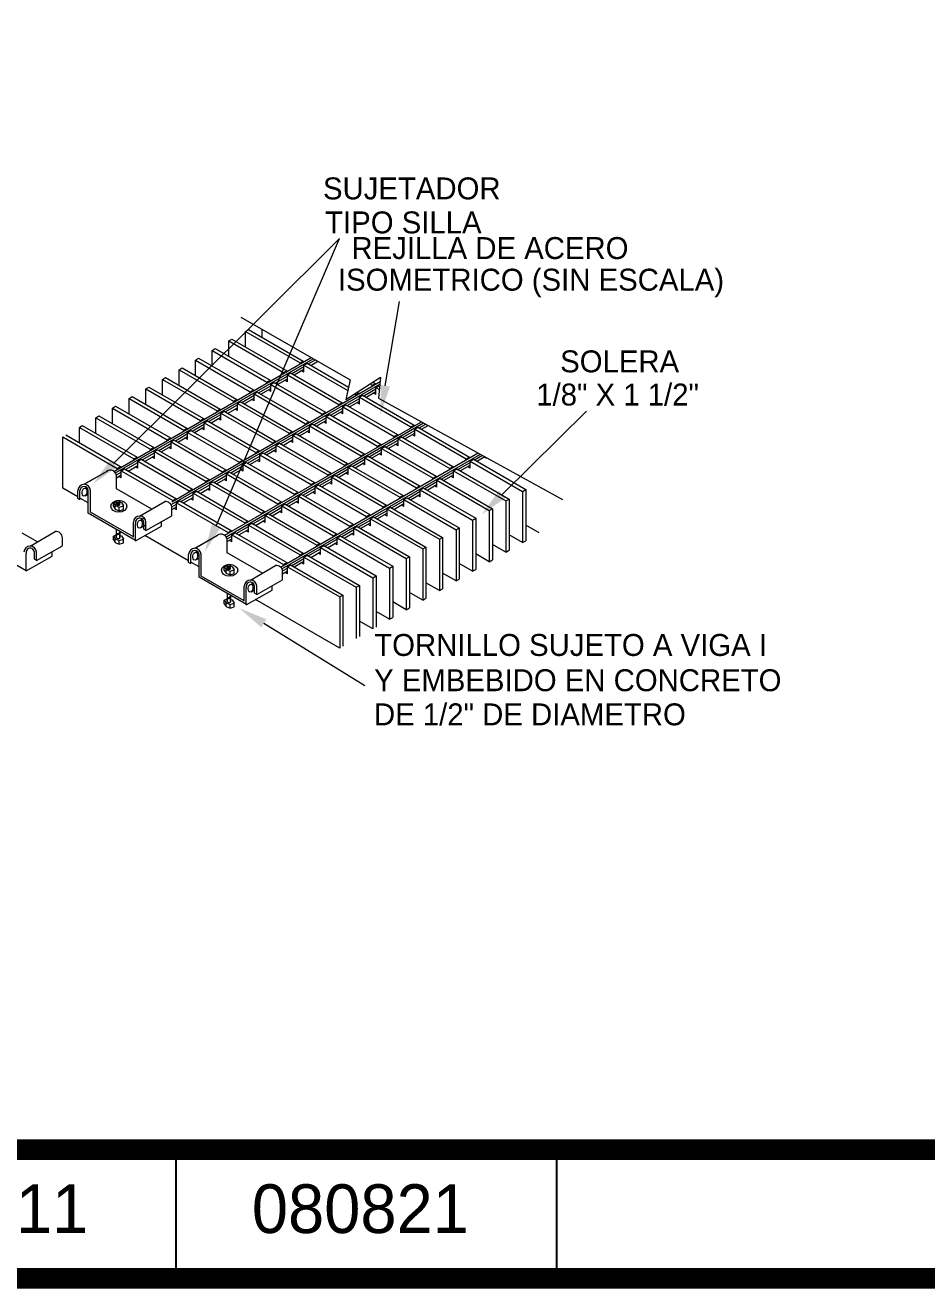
# Model space of a CAD drawing. Header units: centimetres. Extents: x 899 to 9389, y -5819 to 1299.
# Drawn here: x 3821 to 4192, y -4000 to -3480 of the extents above; entities that cross this region are included whole.
import ezdxf
from ezdxf.enums import TextEntityAlignment as Align

# ---------------------------------------------------------------- set-up
doc = ezdxf.new("R2010")
doc.units = ezdxf.units.CM
doc.header["$LTSCALE"] = 10
doc.header["$MEASUREMENT"] = 0
doc.layers.get('0').update_dxf_attribs({"linetype": 'CONTINUOUS'})
for name, color, linetype in [('DIM', 7, 'CONTINUOUS'), ('MARCO', 7, 'CONTINUOUS'), ('TEXTOS', 7, 'CONTINUOUS')]:
    doc.layers.add(name, color=color, linetype=linetype)
doc.styles.get("Standard").update_dxf_attribs({"font": ''})
doc.styles.add('Zurich', font='')
doc.styles.get('Standard').set_extended_font_data('Zurich Ex BT')
doc.styles.get('Zurich').set_extended_font_data('Zurich Ex BT')

# ---------------------------------------------------------------- blocks, each defined once
blk = doc.blocks.new('Marco-Reg')
at = {"layer": 'MARCO', "linetype": 'Continuous'}
for p, q in [((3883.22, -3942.9), (3883.22, -3995.84)), ((4039.85, -3942.9), (4039.85, -3995.84))]:
    blk.add_line(p, q, dxfattribs=at)
at = {"layer": 'MARCO', "linetype": 'Continuous', "const_width": 8.49}
blk.add_lwpolyline([(6379.09, -3995.84), (6379.09, -1877.19), (3104.81, -1877.19), (3104.81, -3995.84)], close=True, dxfattribs=at)
blk.add_lwpolyline([(5611.57, -3942.9), (3104.81, -3942.9)], dxfattribs=at)
at = {"layer": 'TEXTOS'}
blk.add_text('050311', height=20.019, dxfattribs=at).set_placement((3802.52, -3977.17), align=Align.CENTER)

msp = doc.modelspace()

# ---------------------------------------------------------------- linework, layer by layer
at = {"color": 7, "lineweight": 5}
for p, q in [((3857.607, -3660.708), (3950.511, -3568.094)), ((3899.92, -3686.06), (3950.511, -3568.094)), ((3911.889, -3606.311), (3913.117, -3605.5)), ((3911.889, -3606.311), (3934.352, -3619.28)), ((3911.889, -3612.686), (3911.889, -3606.311)), ((3913.117, -3605.5), (3935.668, -3618.52)), ((3918.727, -3608.739), (3918.727, -3605.515)), ((3905.052, -3610.258), (3906.28, -3609.448)), ((3905.052, -3610.258), (3927.515, -3623.227)), ((3905.052, -3616.634), (3905.052, -3610.258)), ((3906.28, -3609.448), (3928.831, -3622.467)), ((3857.768, -3663.874), (3938.891, -3617.037)), ((3898.215, -3614.206), (3899.443, -3613.395)), ((3898.215, -3620.581), (3898.215, -3614.206)), ((3898.215, -3614.206), (3920.678, -3627.175)), ((3899.443, -3613.395), (3921.994, -3626.415)), ((3858.386, -3664.52), (3939.764, -3617.536)), ((3884.54, -3622.101), (3885.768, -3621.29)), ((3884.54, -3622.101), (3907.003, -3635.069)), ((3884.54, -3628.476), (3884.54, -3622.101)), ((3885.768, -3621.29), (3908.319, -3634.31)), ((3891.378, -3618.153), (3892.605, -3617.342)), ((3891.378, -3618.153), (3913.841, -3631.122)), ((3891.378, -3624.529), (3891.378, -3618.153)), ((3892.605, -3617.342), (3915.156, -3630.362)), ((3930.896, -3623.659), (3935.948, -3620.743)), ((3931.868, -3624.221), (3935.948, -3621.861)), ((3934.352, -3619.28), (3935.668, -3618.52)), ((3934.352, -3619.658), (3934.352, -3619.28)), ((3935.668, -3618.52), (3935.668, -3618.898)), ((3935.948, -3620.201), (3937.263, -3619.441)), ((3935.948, -3623.075), (3935.948, -3620.201)), ((3935.948, -3620.201), (3953.951, -3630.595)), ((3937.263, -3619.441), (3954.261, -3629.254)), ((3937.733, -3619.712), (3940.637, -3618.035)), ((3938.699, -3620.27), (3941.605, -3618.588)), ((3877.703, -3626.048), (3878.931, -3625.237)), ((3877.703, -3626.048), (3900.166, -3639.017)), ((3877.703, -3632.424), (3877.703, -3626.048)), ((3878.931, -3625.237), (3901.482, -3638.257)), ((3881.631, -3676.413), (3967.288, -3626.959)), ((3920.678, -3627.175), (3921.994, -3626.415)), ((3920.678, -3627.553), (3920.678, -3627.175)), ((3921.994, -3626.415), (3921.994, -3626.793)), ((3922.273, -3628.096), (3923.589, -3627.336)), ((3923.589, -3627.336), (3944.784, -3639.573)), ((3924.058, -3627.607), (3929.11, -3624.69)), ((3925.038, -3628.172), (3929.11, -3625.816)), ((3927.515, -3623.227), (3928.831, -3622.467)), ((3927.515, -3623.606), (3927.515, -3623.227)), ((3929.11, -3627.023), (3928.067, -3626.42)), ((3928.831, -3622.467), (3928.831, -3622.846)), ((3929.11, -3624.148), (3930.426, -3623.388)), ((3929.11, -3624.148), (3950.306, -3636.385)), ((3929.11, -3627.023), (3929.11, -3624.148)), ((3930.426, -3623.388), (3951.622, -3635.626)), ((3935.948, -3623.075), (3934.984, -3622.519)), ((3964.287, -3627.148), (3965.296, -3627.731)), ((3870.866, -3629.995), (3872.094, -3629.185)), ((3870.866, -3629.995), (3893.329, -3642.964)), ((3870.866, -3636.371), (3870.866, -3629.995)), ((3872.094, -3629.185), (3894.645, -3642.205)), ((3881.635, -3677.414), (3967.192, -3628.017)), ((3910.384, -3635.502), (3915.436, -3632.585)), ((3913.841, -3631.122), (3915.156, -3630.362)), ((3913.841, -3631.501), (3913.841, -3631.122)), ((3915.156, -3630.362), (3915.156, -3630.741)), ((3915.436, -3632.043), (3916.752, -3631.283)), ((3915.436, -3632.043), (3936.631, -3644.28)), ((3915.436, -3634.918), (3915.436, -3632.043)), ((3916.752, -3631.283), (3937.947, -3643.521)), ((3917.221, -3631.554), (3922.273, -3628.638)), ((3918.207, -3632.124), (3922.273, -3629.771)), ((3922.273, -3630.97), (3921.31, -3630.414)), ((3922.273, -3628.096), (3943.468, -3640.333)), ((3922.273, -3630.97), (3922.273, -3628.096)), ((3956.527, -3632.082), (3957.143, -3632.438)), ((3957.143, -3632.438), (3958.459, -3631.678)), ((3957.143, -3632.438), (3958.459, -3631.678)), ((3957.143, -3632.816), (3957.143, -3632.438)), ((3957.143, -3632.687), (3957.143, -3632.438)), ((3957.78, -3631.286), (3958.459, -3631.678)), ((3958.459, -3631.678), (3958.459, -3632.057)), ((3958.738, -3633.359), (3960.054, -3632.599)), ((3958.738, -3633.359), (3960.054, -3632.599)), ((3960.054, -3632.599), (3981.249, -3644.836)), ((3960.523, -3632.87), (3965.575, -3629.953)), ((3961.489, -3633.428), (3965.575, -3631.064)), ((3963.034, -3627.944), (3963.98, -3628.49)), ((3963.98, -3628.49), (3965.296, -3627.731)), ((3963.98, -3628.49), (3965.296, -3627.731)), ((3963.98, -3628.869), (3963.98, -3628.49)), ((3963.98, -3628.74), (3963.98, -3628.49)), ((3965.575, -3632.286), (3964.612, -3631.73)), ((3965.575, -3632.286), (3964.612, -3631.73)), ((3965.296, -3627.731), (3965.296, -3628.109)), ((3965.575, -3629.411), (3966.891, -3628.652)), ((3965.575, -3629.411), (3966.891, -3628.652)), ((3965.575, -3629.411), (3966.991, -3630.229)), ((3965.575, -3632.286), (3965.575, -3629.411)), ((3965.575, -3632.286), (3965.575, -3629.411)), ((3966.891, -3628.652), (3967.122, -3628.785)), ((3857.192, -3637.89), (3858.419, -3637.08)), ((3857.192, -3644.266), (3857.192, -3637.89)), ((3857.192, -3637.89), (3879.654, -3650.859)), ((3858.419, -3637.08), (3880.97, -3650.1)), ((3864.029, -3633.943), (3865.256, -3633.132)), ((3864.029, -3640.318), (3864.029, -3633.943)), ((3864.029, -3633.943), (3886.492, -3646.912)), ((3865.256, -3633.132), (3887.808, -3646.152)), ((3903.547, -3639.449), (3908.599, -3636.533)), ((3904.546, -3640.026), (3908.599, -3637.682)), ((3907.003, -3635.069), (3908.319, -3634.31)), ((3907.003, -3635.448), (3907.003, -3635.069)), ((3908.319, -3634.31), (3908.319, -3634.688)), ((3908.599, -3635.991), (3909.915, -3635.231)), ((3908.599, -3638.865), (3908.599, -3635.991)), ((3908.599, -3635.991), (3929.794, -3648.228)), ((3909.915, -3635.231), (3931.11, -3647.468)), ((3911.376, -3636.075), (3915.436, -3633.727)), ((3915.436, -3634.918), (3914.472, -3634.361)), ((3946.849, -3640.765), (3951.901, -3637.848)), ((3950.306, -3636.385), (3951.622, -3635.626)), ((3950.306, -3636.385), (3951.622, -3635.626)), ((3950.306, -3636.764), (3950.306, -3636.385)), ((3950.306, -3636.635), (3950.306, -3636.385)), ((3951.622, -3635.626), (3951.622, -3636.004)), ((3951.901, -3637.306), (3953.217, -3636.547)), ((3951.901, -3637.306), (3953.217, -3636.547)), ((3951.901, -3640.181), (3951.901, -3637.306)), ((3951.901, -3640.181), (3951.901, -3637.306)), ((3951.901, -3637.306), (3973.096, -3649.544)), ((3953.217, -3636.547), (3974.412, -3648.784)), ((3953.686, -3636.818), (3958.738, -3633.901)), ((3954.659, -3637.379), (3958.738, -3635.019)), ((3958.738, -3636.233), (3957.775, -3635.677)), ((3958.738, -3636.233), (3957.775, -3635.677)), ((3958.738, -3633.359), (3979.934, -3645.596)), ((3958.738, -3636.233), (3958.738, -3633.359)), ((3958.738, -3636.233), (3958.738, -3633.359)), ((3850.354, -3641.838), (3851.582, -3641.027)), ((3850.354, -3648.213), (3850.354, -3641.838)), ((3850.354, -3641.838), (3873.145, -3654.996)), ((3851.582, -3641.027), (3874.461, -3654.236)), ((3893.329, -3642.964), (3894.645, -3642.205)), ((3893.329, -3643.343), (3893.329, -3642.964)), ((3894.645, -3642.205), (3894.645, -3642.583)), ((3896.709, -3643.397), (3901.761, -3640.48)), ((3897.715, -3643.978), (3901.761, -3641.637)), ((3900.166, -3639.017), (3901.482, -3638.257)), ((3900.166, -3639.395), (3900.166, -3639.017)), ((3901.761, -3642.813), (3900.798, -3642.256)), ((3901.482, -3638.257), (3901.482, -3638.636)), ((3901.761, -3639.938), (3903.077, -3639.178)), ((3901.761, -3642.813), (3901.761, -3639.938)), ((3901.761, -3639.938), (3922.957, -3652.175)), ((3903.077, -3639.178), (3924.273, -3651.415)), ((3908.599, -3638.865), (3907.635, -3638.309)), ((3940.012, -3644.713), (3945.064, -3641.796)), ((3940.998, -3645.282), (3945.064, -3642.93)), ((3943.468, -3640.333), (3944.784, -3639.573)), ((3943.468, -3640.333), (3944.784, -3639.573)), ((3943.468, -3640.582), (3943.468, -3640.333)), ((3943.468, -3640.711), (3943.468, -3640.333)), ((3944.784, -3639.573), (3944.784, -3639.952)), ((3945.064, -3641.254), (3946.38, -3640.494)), ((3945.064, -3641.254), (3946.38, -3640.494)), ((3945.064, -3644.128), (3945.064, -3641.254)), ((3945.064, -3644.128), (3945.064, -3641.254)), ((3945.064, -3641.254), (3966.259, -3653.491)), ((3946.38, -3640.494), (3967.575, -3652.731)), ((3947.828, -3641.331), (3951.901, -3638.974)), ((3951.901, -3640.181), (3950.938, -3639.625)), ((3951.901, -3640.181), (3950.938, -3639.625)), ((4017.459, -3673.376), (4052.23, -3639.099)), ((3843.517, -3645.785), (3844.745, -3644.975)), ((3843.517, -3652.161), (3843.517, -3645.785)), ((3843.517, -3645.785), (3865.98, -3658.754)), ((3844.745, -3644.975), (3867.296, -3657.995)), ((3886.492, -3646.912), (3887.808, -3646.152)), ((3886.492, -3647.29), (3886.492, -3646.912)), ((3887.808, -3646.152), (3887.808, -3646.531)), ((3888.087, -3647.833), (3889.403, -3647.073)), ((3888.087, -3647.833), (3909.282, -3660.07)), ((3888.087, -3650.707), (3888.087, -3647.833)), ((3889.403, -3647.073), (3910.598, -3659.31)), ((3889.872, -3647.344), (3894.924, -3644.427)), ((3890.885, -3647.929), (3894.924, -3645.592)), ((3894.924, -3646.76), (3893.961, -3646.204)), ((3894.924, -3643.886), (3896.24, -3643.126)), ((3894.924, -3646.76), (3894.924, -3643.886)), ((3894.924, -3643.886), (3916.12, -3656.123)), ((3896.24, -3643.126), (3917.435, -3655.363)), ((3903.35, -3690.19), (3984.299, -3643.454)), ((3903.967, -3690.837), (3985.188, -3643.944)), ((3929.794, -3648.228), (3931.11, -3647.468)), ((3929.794, -3648.228), (3931.11, -3647.468)), ((3929.794, -3648.606), (3929.794, -3648.228)), ((3929.794, -3648.477), (3929.794, -3648.228)), ((3931.11, -3647.468), (3931.11, -3647.847)), ((3933.175, -3648.66), (3938.227, -3645.743)), ((3934.167, -3649.233), (3938.227, -3646.885)), ((3936.631, -3644.28), (3937.947, -3643.521)), ((3936.631, -3644.28), (3937.947, -3643.521)), ((3936.631, -3644.659), (3936.631, -3644.28)), ((3936.631, -3644.529), (3936.631, -3644.28)), ((3938.227, -3648.076), (3937.263, -3647.52)), ((3938.227, -3648.076), (3937.263, -3647.52)), ((3937.947, -3643.521), (3937.947, -3643.899)), ((3938.227, -3645.201), (3939.542, -3644.442)), ((3938.227, -3645.201), (3939.542, -3644.442)), ((3938.227, -3648.076), (3938.227, -3645.201)), ((3938.227, -3648.076), (3938.227, -3645.201)), ((3938.227, -3645.201), (3959.422, -3657.438)), ((3939.542, -3644.442), (3960.738, -3656.679)), ((3945.064, -3644.128), (3944.1, -3643.572)), ((3945.064, -3644.128), (3944.1, -3643.572)), ((3976.477, -3649.976), (3981.529, -3647.059)), ((3977.449, -3650.537), (3981.529, -3648.177)), ((3979.934, -3645.596), (3981.249, -3644.836)), ((3979.934, -3645.975), (3979.934, -3645.596)), ((3981.249, -3644.836), (3981.249, -3645.215)), ((3981.529, -3646.517), (3982.845, -3645.757)), ((3981.529, -3646.517), (4002.724, -3658.754)), ((3981.529, -3649.392), (3981.529, -3646.517)), ((3982.845, -3645.757), (4004.04, -3657.995)), ((3983.314, -3646.028), (3986.076, -3644.434)), ((3984.28, -3646.586), (3987.062, -3644.977)), ((3836.68, -3649.733), (3859.143, -3662.702)), ((3836.68, -3670.786), (3836.68, -3649.733)), ((3837.908, -3648.922), (3860.459, -3661.942)), ((3876.198, -3655.239), (3881.25, -3652.322)), ((3879.654, -3650.859), (3880.97, -3650.1)), ((3879.654, -3651.238), (3879.654, -3650.859)), ((3880.97, -3650.1), (3880.97, -3650.478)), ((3881.25, -3651.78), (3882.566, -3651.021)), ((3881.25, -3651.78), (3902.445, -3664.018)), ((3881.25, -3654.655), (3881.25, -3651.78)), ((3882.566, -3651.021), (3903.761, -3663.258)), ((3883.035, -3651.292), (3888.087, -3648.375)), ((3884.054, -3651.88), (3888.087, -3649.547)), ((3888.087, -3650.707), (3887.124, -3650.151)), ((3922.957, -3652.175), (3924.273, -3651.415)), ((3922.957, -3652.175), (3924.273, -3651.415)), ((3922.957, -3652.554), (3922.957, -3652.175)), ((3922.957, -3652.424), (3922.957, -3652.175)), ((3924.273, -3651.415), (3924.273, -3651.794)), ((3924.552, -3653.096), (3925.868, -3652.337)), ((3924.552, -3653.096), (3925.868, -3652.337)), ((3924.552, -3653.096), (3945.748, -3665.333)), ((3924.552, -3655.971), (3924.552, -3653.096)), ((3924.552, -3655.971), (3924.552, -3653.096)), ((3925.868, -3652.337), (3947.063, -3664.574)), ((3926.337, -3652.608), (3931.389, -3649.691)), ((3927.337, -3653.184), (3931.389, -3650.84)), ((3931.389, -3652.023), (3930.426, -3651.467)), ((3931.389, -3652.023), (3930.426, -3651.467)), ((3931.389, -3649.149), (3932.705, -3648.389)), ((3931.389, -3649.149), (3932.705, -3648.389)), ((3931.389, -3649.149), (3952.585, -3661.386)), ((3931.389, -3652.023), (3931.389, -3649.149)), ((3931.389, -3652.023), (3931.389, -3649.149)), ((3932.705, -3648.389), (3953.901, -3660.626)), ((3966.259, -3653.491), (3967.575, -3652.731)), ((3967.575, -3652.731), (3967.575, -3653.11)), ((3969.64, -3653.923), (3974.692, -3651.007)), ((3970.619, -3654.489), (3974.692, -3652.133)), ((3973.096, -3649.544), (3974.412, -3648.784)), ((3973.096, -3649.922), (3973.096, -3649.544)), ((3974.692, -3653.339), (3973.648, -3652.736)), ((3974.412, -3648.784), (3974.412, -3649.162)), ((3974.692, -3650.465), (3976.008, -3649.705)), ((3974.692, -3650.465), (3995.887, -3662.702)), ((3974.692, -3653.339), (3974.692, -3650.465)), ((3976.008, -3649.705), (3997.203, -3661.942)), ((3981.529, -3649.392), (3980.565, -3648.835)), ((3865.98, -3658.754), (3867.296, -3657.995)), ((3867.296, -3657.995), (3867.296, -3658.373)), ((3869.361, -3659.187), (3874.413, -3656.27)), ((3870.393, -3659.783), (3874.413, -3657.458)), ((3872.817, -3654.807), (3874.133, -3654.047)), ((3872.817, -3655.056), (3872.817, -3654.807)), ((3874.413, -3658.602), (3873.449, -3658.046)), ((3874.133, -3654.047), (3874.133, -3654.426)), ((3874.413, -3655.728), (3875.728, -3654.968)), ((3874.413, -3655.728), (3895.608, -3667.965)), ((3874.413, -3658.602), (3874.413, -3655.728)), ((3875.728, -3654.968), (3896.924, -3667.205)), ((3877.224, -3655.832), (3881.25, -3653.503)), ((3881.25, -3654.655), (3880.286, -3654.099)), ((3912.663, -3660.502), (3917.715, -3657.586)), ((3916.12, -3656.123), (3917.435, -3655.363)), ((3916.12, -3656.123), (3917.435, -3655.363)), ((3916.12, -3656.501), (3916.12, -3656.123)), ((3916.12, -3656.372), (3916.12, -3656.123)), ((3917.435, -3655.363), (3917.435, -3655.741)), ((3917.715, -3657.044), (3919.031, -3656.284)), ((3917.715, -3657.044), (3919.031, -3656.284)), ((3917.715, -3657.044), (3938.91, -3669.281)), ((3917.715, -3659.918), (3917.715, -3657.044)), ((3917.715, -3659.918), (3917.715, -3657.044)), ((3919.031, -3656.284), (3940.226, -3668.521)), ((3919.5, -3656.555), (3924.552, -3653.638)), ((3920.506, -3657.136), (3924.552, -3654.795)), ((3924.552, -3655.971), (3923.589, -3655.414)), ((3924.552, -3655.971), (3923.589, -3655.414)), ((3926.291, -3703.262), (4007.618, -3656.307)), ((3926.843, -3703.946), (4008.507, -3656.797)), ((3959.422, -3657.438), (3960.738, -3656.679)), ((3959.422, -3657.817), (3959.422, -3657.438)), ((3960.738, -3656.679), (3960.738, -3657.057)), ((3961.017, -3658.36), (3962.333, -3657.6)), ((3961.017, -3658.36), (3982.213, -3670.597)), ((3961.017, -3661.234), (3961.017, -3658.36)), ((3962.333, -3657.6), (3983.528, -3669.837)), ((3962.802, -3657.871), (3967.855, -3654.954)), ((3963.788, -3658.44), (3967.855, -3656.088)), ((3966.259, -3653.87), (3966.259, -3653.491)), ((3967.855, -3657.287), (3966.891, -3656.73)), ((3967.855, -3654.412), (3969.17, -3653.652)), ((3967.855, -3654.412), (3989.05, -3666.649)), ((3967.855, -3657.287), (3967.855, -3654.412)), ((3969.17, -3653.652), (3990.366, -3665.89)), ((4002.724, -3658.754), (4004.04, -3657.995)), ((4002.724, -3658.754), (4004.04, -3657.995)), ((4004.04, -3657.995), (4004.04, -3658.373)), ((4006.105, -3659.187), (4009.395, -3657.287)), ((4007.071, -3659.744), (4010.38, -3657.83)), ((4011.157, -3658.602), (4010.193, -3658.046)), ((4011.157, -3658.602), (4010.193, -3658.046)), ((4011.157, -3658.602), (4011.157, -3658.258)), ((4011.157, -3658.602), (4011.157, -3658.258)), ((3845.479, -3669.211), (3855.199, -3663.599)), ((3845.957, -3668.935), (3855.199, -3663.599)), ((3859.143, -3662.702), (3860.459, -3661.942)), ((3859.143, -3663.08), (3859.143, -3662.702)), ((3860.459, -3661.942), (3860.459, -3662.321)), ((3860.738, -3663.623), (3862.054, -3662.863)), ((3860.738, -3666.497), (3860.738, -3663.623)), ((3860.738, -3663.623), (3881.934, -3675.86)), ((3862.054, -3662.863), (3883.249, -3675.1)), ((3862.523, -3663.134), (3867.575, -3660.217)), ((3863.563, -3663.734), (3867.575, -3661.413)), ((3865.98, -3659.133), (3865.98, -3658.754)), ((3867.575, -3662.55), (3866.612, -3661.994)), ((3867.575, -3659.675), (3868.891, -3658.916)), ((3867.575, -3659.675), (3888.771, -3671.913)), ((3867.575, -3662.55), (3867.575, -3659.675)), ((3868.891, -3658.916), (3890.087, -3671.153)), ((3902.445, -3664.018), (3903.761, -3663.258)), ((3902.445, -3664.018), (3903.761, -3663.258)), ((3903.761, -3663.258), (3903.761, -3663.636)), ((3905.826, -3664.45), (3910.878, -3661.533)), ((3906.845, -3665.038), (3910.878, -3662.706)), ((3909.282, -3660.07), (3910.598, -3659.31)), ((3909.282, -3660.07), (3910.598, -3659.31)), ((3909.282, -3660.449), (3909.282, -3660.07)), ((3909.282, -3660.319), (3909.282, -3660.07)), ((3910.878, -3663.866), (3909.914, -3663.309)), ((3910.878, -3663.866), (3909.914, -3663.309)), ((3910.598, -3659.31), (3910.598, -3659.689)), ((3910.878, -3660.991), (3912.194, -3660.232)), ((3910.878, -3660.991), (3912.194, -3660.232)), ((3910.878, -3663.866), (3910.878, -3660.991)), ((3910.878, -3663.866), (3910.878, -3660.991)), ((3910.878, -3660.991), (3932.073, -3673.228)), ((3912.194, -3660.232), (3933.389, -3672.469)), ((3913.676, -3661.087), (3917.715, -3658.75)), ((3917.715, -3659.918), (3916.751, -3659.362)), ((3917.715, -3659.918), (3916.751, -3659.362)), ((3949.128, -3665.766), (3954.18, -3662.849)), ((3952.585, -3661.386), (3953.901, -3660.626)), ((3952.585, -3661.764), (3952.585, -3661.386)), ((3953.901, -3660.626), (3953.901, -3661.005)), ((3954.18, -3662.307), (3955.496, -3661.547)), ((3954.18, -3662.307), (3975.375, -3674.544)), ((3954.18, -3665.181), (3954.18, -3662.307)), ((3955.496, -3661.547), (3976.691, -3673.784)), ((3955.965, -3661.818), (3961.017, -3658.902)), ((3956.958, -3662.391), (3961.017, -3660.043)), ((3961.017, -3661.234), (3960.054, -3660.678)), ((3995.887, -3662.702), (3997.203, -3661.942)), ((3995.887, -3662.702), (3997.203, -3661.942)), ((3995.887, -3662.951), (3995.887, -3662.702)), ((3995.887, -3663.08), (3995.887, -3662.702)), ((3997.203, -3661.942), (3997.203, -3662.321)), ((3997.482, -3663.623), (3998.798, -3662.863)), ((3997.482, -3663.623), (3998.798, -3662.863)), ((3997.482, -3666.497), (3997.482, -3663.623)), ((3997.482, -3666.497), (3997.482, -3663.623)), ((3997.482, -3663.623), (4019.006, -3676.049)), ((3998.798, -3662.863), (4020.321, -3675.29)), ((3999.268, -3663.134), (4004.32, -3660.217)), ((4000.24, -3663.696), (4004.32, -3661.336)), ((4002.724, -3659.004), (4002.724, -3658.754)), ((4002.724, -3659.133), (4002.724, -3658.754)), ((4004.32, -3662.55), (4003.356, -3661.994)), ((4004.32, -3662.55), (4003.356, -3661.994)), ((4004.32, -3659.675), (4005.635, -3658.916)), ((4004.32, -3659.675), (4005.635, -3658.916)), ((4004.32, -3659.675), (4025.843, -3672.102)), ((4004.32, -3662.55), (4004.32, -3659.675)), ((4004.32, -3662.55), (4004.32, -3659.675)), ((4005.635, -3658.916), (4027.159, -3671.342)), ((3858.739, -3665.319), (3860.738, -3664.165)), ((3858.816, -3666.48), (3860.738, -3665.368)), ((3860.738, -3666.497), (3859.775, -3665.941)), ((3895.608, -3667.965), (3896.924, -3667.205)), ((3895.608, -3667.965), (3896.924, -3667.205)), ((3895.608, -3668.344), (3895.608, -3667.965)), ((3895.608, -3668.214), (3895.608, -3667.965)), ((3896.924, -3667.205), (3896.924, -3667.584)), ((3897.203, -3668.886), (3898.519, -3668.126)), ((3897.203, -3668.886), (3898.519, -3668.126)), ((3897.203, -3671.761), (3897.203, -3668.886)), ((3897.203, -3671.761), (3897.203, -3668.886)), ((3897.203, -3668.886), (3918.399, -3681.123)), ((3898.519, -3668.126), (3919.715, -3680.364)), ((3898.989, -3668.397), (3904.041, -3665.481)), ((3900.015, -3668.99), (3904.041, -3666.661)), ((3902.445, -3664.396), (3902.445, -3664.018)), ((3902.445, -3664.267), (3902.445, -3664.018)), ((3904.041, -3667.813), (3903.077, -3667.257)), ((3904.041, -3667.813), (3903.077, -3667.257)), ((3904.041, -3664.939), (3905.356, -3664.179)), ((3904.041, -3664.939), (3905.356, -3664.179)), ((3904.041, -3667.813), (3904.041, -3664.939)), ((3904.041, -3667.813), (3904.041, -3664.939)), ((3904.041, -3664.939), (3925.236, -3677.176)), ((3905.356, -3664.179), (3926.552, -3676.416)), ((3938.91, -3669.281), (3940.226, -3668.521)), ((3940.226, -3668.521), (3940.226, -3668.9)), ((3942.291, -3669.713), (3947.343, -3666.796)), ((3943.297, -3670.294), (3947.343, -3667.953)), ((3945.748, -3665.333), (3947.063, -3664.574)), ((3945.748, -3665.712), (3945.748, -3665.333)), ((3947.343, -3669.129), (3946.379, -3668.573)), ((3947.063, -3664.574), (3947.063, -3664.952)), ((3947.343, -3666.254), (3948.659, -3665.495)), ((3947.343, -3666.254), (3968.538, -3678.492)), ((3947.343, -3669.129), (3947.343, -3666.254)), ((3948.659, -3665.495), (3969.854, -3677.732)), ((3950.127, -3666.343), (3954.18, -3663.998)), ((3954.18, -3665.181), (3953.217, -3664.625)), ((3985.593, -3671.029), (3990.645, -3668.112)), ((3989.05, -3666.649), (3990.366, -3665.89)), ((3989.05, -3666.649), (3990.366, -3665.89)), ((3989.05, -3667.028), (3989.05, -3666.649)), ((3989.05, -3666.898), (3989.05, -3666.649)), ((3990.366, -3665.89), (3990.366, -3666.268)), ((3990.645, -3667.57), (3991.961, -3666.811)), ((3990.645, -3667.57), (3991.961, -3666.811)), ((3990.645, -3670.445), (3990.645, -3667.57)), ((3990.645, -3670.445), (3990.645, -3667.57)), ((3990.645, -3667.57), (4012.168, -3679.997)), ((3991.961, -3666.811), (4013.484, -3679.237)), ((3992.43, -3667.082), (3997.482, -3664.165)), ((3993.41, -3667.647), (3997.482, -3665.291)), ((3997.482, -3666.497), (3996.519, -3665.941)), ((3997.482, -3666.497), (3996.519, -3665.941)), ((3842.91, -3674.383), (3836.68, -3670.786)), ((3845.796, -3670.786), (3846.462, -3670.402)), ((3845.889, -3673.958), (3847.064, -3673.279)), ((3846.447, -3671.413), (3847.021, -3671.082)), ((3846.586, -3672.335), (3847.064, -3672.06)), ((3847.064, -3672.06), (3847.171, -3671.998)), ((3847.064, -3673.279), (3847.171, -3673.217)), ((3873.333, -3679.397), (3858.816, -3671.015)), ((3885.314, -3676.292), (3890.366, -3673.376)), ((3888.771, -3671.913), (3890.087, -3671.153)), ((3888.771, -3671.913), (3890.087, -3671.153)), ((3888.771, -3672.291), (3888.771, -3671.913)), ((3888.771, -3672.162), (3888.771, -3671.913)), ((3890.087, -3671.153), (3890.087, -3671.531)), ((3890.366, -3672.834), (3891.682, -3672.074)), ((3890.366, -3672.834), (3891.682, -3672.074)), ((3890.366, -3672.834), (3911.561, -3685.071)), ((3890.366, -3675.708), (3890.366, -3672.834)), ((3890.366, -3675.708), (3890.366, -3672.834)), ((3891.682, -3672.074), (3912.877, -3684.311)), ((3892.151, -3672.345), (3897.203, -3669.428)), ((3893.184, -3672.941), (3897.203, -3670.616)), ((3897.203, -3671.761), (3896.24, -3671.204)), ((3897.203, -3671.761), (3896.24, -3671.204)), ((3932.073, -3673.228), (3933.389, -3672.469)), ((3932.073, -3673.607), (3932.073, -3673.228)), ((3933.389, -3672.469), (3933.389, -3672.847)), ((3933.668, -3674.149), (3934.984, -3673.39)), ((3933.668, -3674.149), (3954.864, -3686.387)), ((3933.668, -3677.024), (3933.668, -3674.149)), ((3934.984, -3673.39), (3956.18, -3685.627)), ((3935.454, -3673.661), (3940.506, -3670.744)), ((3936.466, -3674.245), (3940.506, -3671.909)), ((3938.91, -3669.659), (3938.91, -3669.281)), ((3940.506, -3673.076), (3939.542, -3672.52)), ((3940.506, -3670.202), (3941.821, -3669.442)), ((3940.506, -3670.202), (3961.701, -3682.439)), ((3940.506, -3673.076), (3940.506, -3670.202)), ((3941.821, -3669.442), (3963.017, -3681.679)), ((3975.375, -3674.544), (3976.691, -3673.784)), ((3975.375, -3674.544), (3976.691, -3673.784)), ((3976.691, -3673.784), (3976.691, -3674.163)), ((3978.756, -3674.977), (3983.808, -3672.06)), ((3979.749, -3675.55), (3983.808, -3673.201)), ((3982.213, -3670.597), (3983.528, -3669.837)), ((3982.213, -3670.597), (3983.528, -3669.837)), ((3982.213, -3670.846), (3982.213, -3670.597)), ((3982.213, -3670.975), (3982.213, -3670.597)), ((3983.808, -3674.392), (3982.845, -3673.836)), ((3983.808, -3674.392), (3982.845, -3673.836)), ((3983.528, -3669.837), (3983.528, -3670.216)), ((3983.808, -3671.518), (3985.124, -3670.758)), ((3983.808, -3671.518), (3985.124, -3670.758)), ((3983.808, -3671.518), (4005.331, -3683.944)), ((3983.808, -3674.392), (3983.808, -3671.518)), ((3983.808, -3674.392), (3983.808, -3671.518)), ((3985.124, -3670.758), (4006.647, -3683.184)), ((3986.579, -3671.598), (3990.645, -3669.246)), ((3990.645, -3670.445), (3989.682, -3669.888)), ((3990.645, -3670.445), (3989.682, -3669.888)), ((4025.843, -3672.102), (4027.159, -3671.342)), ((4025.843, -3672.102), (4025.843, -3693.155)), ((4027.159, -3671.342), (4027.159, -3692.395)), ((3843.787, -3675.608), (3842.91, -3675.101)), ((3847.171, -3676.843), (3843.787, -3674.889)), ((3868.329, -3682.286), (3878.635, -3676.335)), ((3881.635, -3678.416), (3883.529, -3677.323)), ((3881.635, -3679.622), (3883.529, -3678.526)), ((3881.934, -3675.86), (3883.249, -3675.1)), ((3881.934, -3675.86), (3883.249, -3675.1)), ((3881.934, -3676.239), (3881.934, -3675.86)), ((3881.934, -3676.109), (3881.934, -3675.86)), ((3883.529, -3679.656), (3882.565, -3679.099)), ((3883.529, -3679.656), (3882.565, -3679.099)), ((3883.249, -3675.1), (3883.249, -3675.479)), ((3883.529, -3676.781), (3884.845, -3676.021)), ((3883.529, -3676.781), (3884.845, -3676.021)), ((3883.529, -3676.781), (3904.724, -3689.018)), ((3883.529, -3679.656), (3883.529, -3676.781)), ((3883.529, -3679.656), (3883.529, -3676.781)), ((3884.845, -3676.021), (3906.04, -3688.259)), ((3886.353, -3676.892), (3890.366, -3674.571)), ((3890.366, -3675.708), (3889.403, -3675.152)), ((3890.366, -3675.708), (3889.403, -3675.152)), ((3921.779, -3681.556), (3926.831, -3678.639)), ((3925.236, -3677.176), (3926.552, -3676.416)), ((3925.236, -3677.554), (3925.236, -3677.176)), ((3926.552, -3676.416), (3926.552, -3676.795)), ((3926.831, -3678.097), (3928.147, -3677.337)), ((3926.831, -3678.097), (3948.027, -3690.334)), ((3926.831, -3680.971), (3926.831, -3678.097)), ((3928.147, -3677.337), (3949.342, -3689.574)), ((3928.616, -3677.608), (3933.668, -3674.691)), ((3929.636, -3678.197), (3933.668, -3675.864)), ((3933.668, -3677.024), (3932.705, -3676.468)), ((3968.538, -3678.492), (3969.854, -3677.732)), ((3968.538, -3678.492), (3969.854, -3677.732)), ((3968.538, -3678.741), (3968.538, -3678.492)), ((3968.538, -3678.87), (3968.538, -3678.492)), ((3969.854, -3677.732), (3969.854, -3678.11)), ((3970.134, -3679.413), (3971.449, -3678.653)), ((3970.134, -3679.413), (3971.449, -3678.653)), ((3970.134, -3679.413), (3991.657, -3691.839)), ((3970.134, -3682.287), (3970.134, -3679.413)), ((3970.134, -3682.287), (3970.134, -3679.413)), ((3971.449, -3678.653), (3992.973, -3691.079)), ((3971.919, -3678.924), (3976.971, -3676.007)), ((3972.918, -3679.501), (3976.971, -3677.157)), ((3975.375, -3674.793), (3975.375, -3674.544)), ((3975.375, -3674.923), (3975.375, -3674.544)), ((3976.971, -3678.34), (3976.007, -3677.783)), ((3976.971, -3678.34), (3976.007, -3677.783)), ((3976.971, -3675.465), (3978.287, -3674.706)), ((3976.971, -3675.465), (3978.287, -3674.706)), ((3976.971, -3675.465), (3998.494, -3687.892)), ((3976.971, -3678.34), (3976.971, -3675.465)), ((3976.971, -3678.34), (3976.971, -3675.465)), ((3978.287, -3674.706), (3999.81, -3687.132)), ((4012.168, -3679.997), (4013.484, -3679.237)), ((4013.484, -3679.237), (4013.484, -3700.29)), ((4019.006, -3676.049), (4020.321, -3675.29)), ((4019.006, -3676.049), (4019.006, -3697.102)), ((4020.321, -3675.29), (4020.321, -3696.343)), ((3866.689, -3692.385), (3847.171, -3681.117)), ((3865.812, -3690.866), (3848.048, -3680.61)), ((3868.587, -3683.944), (3870.072, -3683.087)), ((3869.238, -3684.571), (3870.072, -3684.089)), ((3870.898, -3688.176), (3881.584, -3682.198)), ((3911.561, -3685.071), (3912.877, -3684.311)), ((3912.877, -3684.311), (3912.877, -3684.69)), ((3914.942, -3685.503), (3919.994, -3682.586)), ((3915.975, -3686.099), (3919.994, -3683.774)), ((3918.399, -3681.123), (3919.715, -3680.364)), ((3918.399, -3681.502), (3918.399, -3681.123)), ((3919.994, -3684.919), (3919.031, -3684.363)), ((3919.715, -3680.364), (3919.715, -3680.742)), ((3919.994, -3682.044), (3921.31, -3681.285)), ((3919.994, -3684.919), (3919.994, -3682.044)), ((3919.994, -3682.044), (3941.189, -3694.281)), ((3921.31, -3681.285), (3942.505, -3693.522)), ((3922.805, -3682.148), (3926.831, -3679.819)), ((3926.831, -3680.971), (3925.868, -3680.415)), ((3958.244, -3686.819), (3963.296, -3683.902)), ((3961.701, -3682.439), (3963.017, -3681.679)), ((3961.701, -3682.439), (3963.017, -3681.679)), ((3961.701, -3682.688), (3961.701, -3682.439)), ((3961.701, -3682.818), (3961.701, -3682.439)), ((3963.017, -3681.679), (3963.017, -3682.058)), ((3963.296, -3683.36), (3964.612, -3682.6)), ((3963.296, -3683.36), (3964.612, -3682.6)), ((3963.296, -3683.36), (3984.82, -3695.787)), ((3963.296, -3686.235), (3963.296, -3683.36)), ((3963.296, -3686.235), (3963.296, -3683.36)), ((3964.612, -3682.6), (3986.135, -3695.027)), ((3965.082, -3682.871), (3970.134, -3679.955)), ((3966.088, -3683.452), (3970.134, -3681.112)), ((3970.134, -3682.287), (3969.17, -3681.731)), ((3970.134, -3682.287), (3969.17, -3681.731)), ((4005.331, -3683.944), (4006.647, -3683.184)), ((4005.331, -3683.944), (4005.331, -3704.997)), ((4006.647, -3683.184), (4006.647, -3704.238)), ((4012.168, -3679.997), (4012.168, -3701.05)), ((3826.291, -3692.916), (3819.986, -3689.276)), ((3823.316, -3694.634), (3833.622, -3688.684)), ((3866.637, -3692.414), (3877.323, -3686.436)), ((3868.68, -3687.116), (3869.854, -3686.437)), ((3869.377, -3685.494), (3869.854, -3685.218)), ((3869.854, -3685.218), (3870.072, -3685.092)), ((3869.854, -3686.437), (3870.95, -3685.803)), ((3870.898, -3688.176), (3870.021, -3687.67)), ((3904.724, -3689.018), (3906.04, -3688.259)), ((3904.724, -3689.018), (3906.04, -3688.259)), ((3904.724, -3689.397), (3904.724, -3689.018)), ((3904.724, -3689.397), (3904.724, -3689.018)), ((3906.04, -3688.259), (3906.04, -3688.637)), ((3906.04, -3688.259), (3906.04, -3688.637)), ((3906.32, -3689.939), (3907.635, -3689.18)), ((3906.32, -3689.939), (3907.635, -3689.18)), ((3907.635, -3689.18), (3928.831, -3701.417)), ((3907.635, -3689.18), (3928.831, -3701.417)), ((3908.105, -3689.451), (3913.157, -3686.534)), ((3908.105, -3689.451), (3913.157, -3686.534)), ((3909.144, -3690.051), (3913.157, -3687.729)), ((3909.144, -3690.051), (3913.157, -3687.729)), ((3911.561, -3685.449), (3911.561, -3685.071)), ((3913.157, -3688.866), (3912.193, -3688.31)), ((3913.157, -3688.866), (3912.193, -3688.31)), ((3913.157, -3685.992), (3914.473, -3685.232)), ((3913.157, -3685.992), (3934.352, -3698.229)), ((3913.157, -3688.866), (3913.157, -3685.992)), ((3913.157, -3688.866), (3913.157, -3685.992)), ((3914.473, -3685.232), (3935.668, -3697.469)), ((3948.027, -3690.334), (3949.342, -3689.574)), ((3948.027, -3690.334), (3949.342, -3689.574)), ((3949.342, -3689.574), (3949.342, -3689.953)), ((3951.407, -3690.766), (3956.459, -3687.85)), ((3952.426, -3691.355), (3956.459, -3689.022)), ((3954.864, -3686.387), (3956.18, -3685.627)), ((3954.864, -3686.387), (3956.18, -3685.627)), ((3954.864, -3686.636), (3954.864, -3686.387)), ((3954.864, -3686.765), (3954.864, -3686.387)), ((3956.459, -3690.182), (3955.496, -3689.626)), ((3956.459, -3690.182), (3955.496, -3689.626)), ((3956.18, -3685.627), (3956.18, -3686.005)), ((3956.459, -3687.308), (3957.775, -3686.548)), ((3956.459, -3687.308), (3957.775, -3686.548)), ((3956.459, -3690.182), (3956.459, -3687.308)), ((3956.459, -3690.182), (3956.459, -3687.308)), ((3956.459, -3687.308), (3977.982, -3699.734)), ((3957.775, -3686.548), (3979.298, -3698.974)), ((3959.257, -3687.404), (3963.296, -3685.067)), ((3963.296, -3686.235), (3962.333, -3685.678)), ((3963.296, -3686.235), (3962.333, -3685.678)), ((3998.494, -3687.892), (3999.81, -3687.132)), ((3998.494, -3687.892), (3998.494, -3708.945)), ((3999.81, -3687.132), (3999.81, -3708.185)), ((4032.68, -3689.207), (4027.159, -3686.02)), ((3825.885, -3700.525), (3836.57, -3694.546)), ((3888.492, -3700.699), (3870.448, -3690.282)), ((3891.061, -3695.527), (3900.32, -3690.181)), ((3891.538, -3695.251), (3900.32, -3690.181)), ((3904.321, -3691.635), (3906.32, -3690.481)), ((3904.321, -3691.635), (3906.32, -3690.481)), ((3904.397, -3692.797), (3906.32, -3691.685)), ((3904.397, -3692.797), (3906.32, -3691.685)), ((3906.32, -3692.814), (3905.356, -3692.257)), ((3906.32, -3692.814), (3905.356, -3692.257)), ((3906.32, -3692.814), (3906.32, -3689.939)), ((3906.32, -3689.939), (3927.515, -3702.176)), ((3906.32, -3689.939), (3927.515, -3702.176)), ((3906.32, -3692.814), (3906.32, -3689.939)), ((3941.189, -3694.281), (3942.505, -3693.522)), ((3941.189, -3694.281), (3942.505, -3693.522)), ((3941.189, -3694.531), (3941.189, -3694.281)), ((3941.189, -3694.66), (3941.189, -3694.281)), ((3942.505, -3693.522), (3942.505, -3693.9)), ((3942.785, -3695.203), (3944.101, -3694.443)), ((3942.785, -3695.203), (3944.101, -3694.443)), ((3944.101, -3694.443), (3965.624, -3706.869)), ((3944.57, -3694.714), (3949.622, -3691.797)), ((3945.596, -3695.306), (3949.622, -3692.977)), ((3948.027, -3690.583), (3948.027, -3690.334)), ((3948.027, -3690.713), (3948.027, -3690.334)), ((3949.622, -3694.13), (3948.658, -3693.573)), ((3949.622, -3694.13), (3948.658, -3693.573)), ((3949.622, -3691.255), (3950.938, -3690.495)), ((3949.622, -3691.255), (3950.938, -3690.495)), ((3949.622, -3691.255), (3971.145, -3703.682)), ((3949.622, -3694.13), (3949.622, -3691.255)), ((3949.622, -3694.13), (3949.622, -3691.255)), ((3950.938, -3690.495), (3972.461, -3702.922)), ((3984.82, -3695.787), (3986.135, -3695.027)), ((3986.135, -3695.027), (3986.135, -3716.08)), ((3991.657, -3691.839), (3992.973, -3691.079)), ((3991.657, -3691.839), (3991.657, -3712.892)), ((3992.973, -3691.079), (3992.973, -3712.133)), ((4019.006, -3697.102), (4013.484, -3693.915)), ((4025.843, -3693.155), (4020.321, -3689.967)), ((4025.843, -3693.155), (4027.159, -3692.395)), ((3821.624, -3704.762), (3808.34, -3697.093)), ((3821.624, -3704.762), (3832.309, -3698.784)), ((3825.885, -3700.525), (3825.007, -3700.018)), ((3891.378, -3697.102), (3892.043, -3696.718)), ((3891.378, -3697.102), (3892.043, -3696.718)), ((3891.471, -3700.275), (3892.752, -3699.533)), ((3891.471, -3700.275), (3892.645, -3699.595)), ((3891.471, -3700.275), (3892.645, -3699.595)), ((3892.029, -3697.729), (3892.603, -3697.398)), ((3892.029, -3697.729), (3892.603, -3697.398)), ((3892.168, -3698.652), (3892.752, -3698.314)), ((3892.168, -3698.652), (3892.645, -3698.376)), ((3892.168, -3698.652), (3892.645, -3698.376)), ((3892.645, -3698.376), (3892.752, -3698.314)), ((3892.645, -3699.595), (3892.752, -3699.533)), ((3918.915, -3705.713), (3904.397, -3697.332)), ((3930.896, -3702.609), (3935.948, -3699.692)), ((3934.352, -3698.229), (3935.668, -3697.469)), ((3934.352, -3698.229), (3935.668, -3697.469)), ((3934.352, -3698.478), (3934.352, -3698.229)), ((3934.352, -3698.607), (3934.352, -3698.229)), ((3935.668, -3697.469), (3935.668, -3697.848)), ((3935.948, -3699.15), (3937.263, -3698.39)), ((3935.948, -3699.15), (3937.263, -3698.39)), ((3935.948, -3699.15), (3957.471, -3711.576)), ((3935.948, -3702.025), (3935.948, -3699.15)), ((3935.948, -3702.025), (3935.948, -3699.15)), ((3937.263, -3698.39), (3958.787, -3710.817)), ((3937.733, -3698.661), (3942.785, -3695.745)), ((3938.765, -3699.258), (3942.785, -3696.932)), ((3942.785, -3698.077), (3941.821, -3697.521)), ((3942.785, -3698.077), (3941.821, -3697.521)), ((3942.785, -3695.203), (3964.308, -3707.629)), ((3942.785, -3698.077), (3942.785, -3695.203)), ((3942.785, -3698.077), (3942.785, -3695.203)), ((3977.982, -3699.734), (3979.298, -3698.974)), ((3977.982, -3699.734), (3977.982, -3720.787)), ((3979.298, -3698.974), (3979.298, -3720.028)), ((3984.82, -3695.787), (3984.82, -3716.84)), ((4012.168, -3701.05), (4006.647, -3697.862)), ((4019.006, -3697.102), (4020.321, -3696.343)), ((3889.369, -3701.924), (3888.492, -3701.418)), ((3892.752, -3703.159), (3889.369, -3701.206)), ((3892.752, -3703.159), (3889.369, -3701.206)), ((3913.911, -3708.602), (3924.217, -3702.652)), ((3927.132, -3704.781), (3929.11, -3703.639)), ((3927.165, -3705.968), (3929.11, -3704.843)), ((3927.515, -3702.176), (3928.831, -3701.417)), ((3927.515, -3702.176), (3928.831, -3701.417)), ((3927.515, -3702.176), (3928.831, -3701.417)), ((3927.515, -3702.176), (3928.831, -3701.417)), ((3927.515, -3702.426), (3927.515, -3702.176)), ((3927.515, -3702.555), (3927.515, -3702.176)), ((3927.515, -3702.426), (3927.515, -3702.176)), ((3927.515, -3702.555), (3927.515, -3702.176)), ((3929.11, -3705.972), (3928.147, -3705.416)), ((3929.11, -3705.972), (3928.147, -3705.416)), ((3928.831, -3701.417), (3928.831, -3701.795)), ((3928.831, -3701.417), (3928.831, -3701.795)), ((3929.11, -3703.098), (3930.426, -3702.338)), ((3929.11, -3703.098), (3930.426, -3702.338)), ((3929.11, -3703.098), (3950.634, -3715.524)), ((3929.11, -3705.972), (3929.11, -3703.098)), ((3929.11, -3705.972), (3929.11, -3703.098)), ((3930.426, -3702.338), (3951.949, -3714.764)), ((3931.935, -3703.209), (3935.948, -3700.888)), ((3935.948, -3702.025), (3934.984, -3701.468)), ((3935.948, -3702.025), (3934.984, -3701.468)), ((3971.145, -3703.682), (3972.461, -3702.922)), ((3971.145, -3703.682), (3971.145, -3724.735)), ((3972.461, -3702.922), (3972.461, -3723.975)), ((4005.331, -3704.997), (3999.81, -3701.81)), ((4005.331, -3704.997), (4006.647, -3704.238)), ((4012.168, -3701.05), (4013.484, -3700.29)), ((3912.27, -3718.702), (3892.752, -3707.433)), ((3911.393, -3717.183), (3893.629, -3706.927)), ((3914.168, -3710.261), (3914.922, -3709.826)), ((3914.168, -3710.261), (3914.922, -3709.826)), ((3914.82, -3710.887), (3915.464, -3710.516)), ((3914.82, -3710.887), (3915.464, -3710.516)), ((3916.48, -3714.493), (3927.165, -3708.514)), ((3964.308, -3707.629), (3965.624, -3706.869)), ((3964.308, -3707.629), (3964.308, -3728.682)), ((3965.624, -3706.869), (3965.624, -3727.922)), ((3991.657, -3712.892), (3986.135, -3709.704)), ((3998.494, -3708.945), (3992.973, -3705.757)), ((3998.494, -3708.945), (3999.81, -3708.185)), ((3912.219, -3718.731), (3922.904, -3712.752)), ((3914.261, -3713.433), (3915.602, -3712.657)), ((3914.261, -3713.433), (3915.436, -3712.753)), ((3914.261, -3713.433), (3915.436, -3712.753)), ((3914.958, -3711.81), (3915.602, -3711.438)), ((3914.958, -3711.81), (3915.436, -3711.534)), ((3914.958, -3711.81), (3915.436, -3711.534)), ((3915.436, -3711.534), (3915.602, -3711.438)), ((3915.436, -3712.753), (3915.602, -3712.657)), ((3916.48, -3714.493), (3915.602, -3713.986)), ((3950.634, -3715.524), (3951.949, -3714.764)), ((3950.634, -3715.524), (3950.634, -3736.577)), ((3951.949, -3714.764), (3951.949, -3735.817)), ((3957.471, -3711.576), (3958.787, -3710.817)), ((3957.471, -3711.576), (3957.471, -3732.63)), ((3958.787, -3710.817), (3958.787, -3731.87)), ((3984.82, -3716.84), (3979.298, -3713.652)), ((3991.657, -3712.892), (3992.973, -3712.133)), ((3950.634, -3736.577), (3916.03, -3716.599)), ((3977.982, -3720.787), (3972.461, -3717.599)), ((3977.982, -3720.787), (3979.298, -3720.028)), ((3984.82, -3716.84), (3986.135, -3716.08)), ((3964.308, -3728.682), (3958.787, -3725.494)), ((3971.145, -3724.735), (3965.624, -3721.547)), ((3971.145, -3724.735), (3972.461, -3723.975)), ((3919.437, -3726.378), (3961.047, -3751.924))]:
    msp.add_line(p, q, dxfattribs=at)
at = {"lineweight": 5}
for p, q in [((3858.816, -3671.015), (3858.816, -3665.882)), ((3842.91, -3675.101), (3842.91, -3671.718)), ((3843.787, -3675.608), (3843.787, -3671.718)), ((3847.171, -3681.117), (3847.171, -3671.718)), ((3848.048, -3680.61), (3848.048, -3671.718)), ((3857.57, -3676.848), (3858.708, -3676.28)), ((3857.57, -3676.848), (3858.322, -3677.976)), ((3857.57, -3678.352), (3857.57, -3676.848)), ((3857.57, -3678.352), (3858.322, -3679.48)), ((3858.322, -3677.976), (3859.951, -3678.603)), ((3858.322, -3679.48), (3858.322, -3677.976)), ((3858.702, -3677.319), (3858.702, -3676.191)), ((3858.702, -3677.319), (3858.702, -3677.378)), ((3859.951, -3678.603), (3861.706, -3678.102)), ((3859.951, -3680.107), (3859.951, -3678.603)), ((3860.198, -3677.506), (3860.198, -3676.378)), ((3860.198, -3676.544), (3860.865, -3676.701)), ((3860.865, -3676.701), (3861.706, -3678.102)), ((3861.706, -3679.605), (3861.706, -3678.102)), ((3881.584, -3682.198), (3881.584, -3678.814)), ((3858.322, -3679.48), (3859.951, -3680.107)), ((3859.951, -3680.107), (3861.706, -3679.605)), ((3877.323, -3686.436), (3877.323, -3684.582)), ((3858.702, -3687.659), (3858.702, -3691.05)), ((3860.198, -3688.523), (3860.198, -3691.178)), ((3865.76, -3690.895), (3865.76, -3684.793)), ((3866.637, -3692.414), (3866.637, -3685.299)), ((3870.021, -3687.67), (3870.021, -3684.793)), ((3870.898, -3688.176), (3870.898, -3684.793)), ((3836.57, -3694.546), (3836.57, -3691.163)), ((3857.57, -3690.521), (3858.708, -3689.952)), ((3857.57, -3692.025), (3857.57, -3690.521)), ((3857.57, -3690.521), (3858.322, -3691.649)), ((3857.57, -3692.025), (3858.322, -3693.153)), ((3858.322, -3691.649), (3859.951, -3692.275)), ((3858.322, -3693.153), (3858.322, -3691.649)), ((3858.322, -3693.153), (3859.951, -3693.779)), ((3858.702, -3690.991), (3858.702, -3689.863)), ((3859.951, -3692.275), (3861.706, -3691.774)), ((3859.951, -3693.779), (3859.951, -3692.275)), ((3859.951, -3693.779), (3861.706, -3693.278)), ((3860.198, -3691.178), (3860.198, -3690.05)), ((3860.198, -3690.217), (3860.865, -3690.373)), ((3860.865, -3690.373), (3861.706, -3691.774)), ((3861.706, -3693.278), (3861.706, -3691.774)), ((3904.397, -3697.332), (3904.397, -3692.199)), ((3821.624, -3704.762), (3821.624, -3697.647)), ((3825.007, -3700.018), (3825.007, -3697.141)), ((3825.885, -3700.525), (3825.885, -3697.141)), ((3832.309, -3698.784), (3832.309, -3696.93)), ((3888.492, -3701.418), (3888.492, -3698.034)), ((3889.369, -3701.924), (3889.369, -3698.034)), ((3892.752, -3707.433), (3892.752, -3698.034)), ((3893.629, -3706.927), (3893.629, -3698.034)), ((3903.152, -3703.165), (3904.289, -3702.596)), ((3903.152, -3703.165), (3903.904, -3704.293)), ((3903.152, -3704.669), (3903.152, -3703.165)), ((3903.152, -3704.669), (3903.904, -3705.797)), ((3903.904, -3704.293), (3905.533, -3704.919)), ((3903.904, -3705.797), (3903.904, -3704.293)), ((3904.284, -3703.635), (3904.284, -3702.508)), ((3904.284, -3703.635), (3904.284, -3703.694)), ((3905.533, -3704.919), (3907.287, -3704.418)), ((3905.533, -3706.423), (3905.533, -3704.919)), ((3905.78, -3703.822), (3905.78, -3702.695)), ((3905.78, -3702.861), (3906.447, -3703.017)), ((3906.447, -3703.017), (3907.287, -3704.418)), ((3907.287, -3705.922), (3907.287, -3704.418)), ((3927.165, -3708.514), (3927.165, -3705.131)), ((3903.904, -3705.797), (3905.533, -3706.423)), ((3905.533, -3706.423), (3907.287, -3705.922)), ((3904.284, -3713.975), (3904.284, -3717.367)), ((3905.78, -3714.839), (3905.78, -3717.495)), ((3911.342, -3717.211), (3911.342, -3711.109)), ((3912.219, -3718.731), (3912.219, -3711.616)), ((3915.602, -3713.986), (3915.602, -3711.109)), ((3916.48, -3714.493), (3916.48, -3711.109)), ((3922.904, -3712.752), (3922.904, -3710.898)), ((3903.152, -3716.837), (3904.289, -3716.269)), ((3903.152, -3716.837), (3903.904, -3717.965)), ((3903.152, -3718.341), (3903.152, -3716.837)), ((3903.152, -3718.341), (3903.904, -3719.469)), ((3903.904, -3717.965), (3905.533, -3718.592)), ((3903.904, -3719.469), (3903.904, -3717.965)), ((3903.904, -3719.469), (3905.533, -3720.096)), ((3904.284, -3717.308), (3904.284, -3716.18)), ((3905.533, -3718.592), (3907.287, -3718.091)), ((3905.533, -3720.096), (3905.533, -3718.592)), ((3905.533, -3720.096), (3907.287, -3719.594)), ((3905.78, -3717.495), (3905.78, -3716.367)), ((3905.78, -3716.533), (3906.447, -3716.69)), ((3906.447, -3716.69), (3907.287, -3718.091)), ((3907.287, -3719.594), (3907.287, -3718.091))]:
    msp.add_line(p, q, dxfattribs=at)
at = {"color": 7, "lineweight": 5}
msp.add_lwpolyline([(3909.936, -3600.493), (3954.962, -3626.22), (3953.104, -3634.26), (3967.454, -3625.134), (3966.671, -3633.738), (4042.374, -3675.464)], dxfattribs=at)
at = {"lineweight": 5}
for centre, radius, start, end in [((3856.247, -3665.945), 2.57, 1.39718, 125.93881), ((3845.479, -3671.78), 2.57, 1.39718, 178.60282), ((3845.479, -3671.78), 1.693, 2.1211, 177.8789), ((3879.015, -3678.877), 2.57, 1.39718, 98.48619), ((3868.329, -3684.855), 2.57, 1.39718, 178.60282), ((3868.304, -3684.881), 1.719, 2.9442, 194.08185), ((3834.001, -3691.225), 2.57, 1.39718, 98.48619), ((3901.828, -3692.261), 2.57, 1.39718, 125.93881), ((3823.316, -3697.204), 2.57, 1.39718, 178.60282), ((3823.291, -3697.229), 1.719, 2.9442, 194.08185), ((3891.061, -3698.097), 2.57, 1.39718, 178.60282), ((3891.061, -3698.097), 1.693, 2.1211, 177.8789), ((3924.596, -3705.193), 2.57, 1.39718, 98.48619), ((3913.911, -3711.172), 2.57, 1.39718, 178.60282), ((3913.886, -3711.197), 1.719, 2.9442, 194.08185)]:
    msp.add_arc(centre, radius, start, end, dxfattribs=at)
at = {"color": 7, "lineweight": 5}
for centre in [(3845.618, -3672.438), (3868.408, -3685.596), (3891.199, -3698.754), (3891.199, -3698.754), (3913.99, -3711.912), (3913.99, -3711.912)]:
    msp.add_ellipse(centre, major_axis=(0.179, 1.652), ratio=0.5774132, dxfattribs=at)
at = {"lineweight": 5}
for centre, major_axis, ratio in [((3859.763, -3678.227), (-3.321, 0), 0.7358491), ((3859.45, -3676.285), (-0.748, 0.094), 0.5575595), ((3905.345, -3704.543), (-3.321, 0), 0.7358491), ((3905.032, -3702.601), (-0.748, 0.094), 0.5575595)]:
    msp.add_ellipse(centre, major_axis=major_axis, ratio=ratio, dxfattribs=at)
for centre, major_axis, ratio, start_param, end_param in [((3859.45, -3676.442), (-0.748, 0.094), 0.5575595, 0, 3.2807575), ((3859.45, -3676.648), (-0.748, 0.094), 0.5575595, 0, 3.2807575), ((3859.45, -3676.854), (-0.748, 0.094), 0.5575595, 0, 3.2807575), ((3859.45, -3677.059), (-0.748, 0.094), 0.5575595, 0, 3.2807575), ((3859.45, -3677.265), (-0.748, 0.094), 0.5575595, 0, 3.2807575), ((3859.45, -3677.265), (-0.748, 0.094), 0.5575595, 0, 3.2807575), ((3859.45, -3677.412), (-0.748, 0.094), 0.5575595, 0, 3.2807575), ((3859.516, -3688.85), (0.768, 0.495), 0.5833252, 2.9113455, 5.3340314), ((3859.516, -3688.97), (0.768, 0.495), 0.5833252, 2.9113455, 5.3340314), ((3859.516, -3689.107), (0.768, 0.495), 0.5833252, 2.9113455, 5.3340314), ((3859.516, -3689.227), (0.768, 0.495), 0.5833252, 2.9113455, 5.3340314), ((3859.45, -3691.085), (-0.748, 0.094), 0.5575595, 0, 3.2807575), ((3905.032, -3702.758), (-0.748, 0.094), 0.5575595, 0, 3.2807575), ((3905.032, -3702.964), (-0.748, 0.094), 0.5575595, 0, 3.2807575), ((3905.032, -3703.17), (-0.748, 0.094), 0.5575595, 0, 3.2807575), ((3905.032, -3703.376), (-0.748, 0.094), 0.5575595, 0, 3.2807575), ((3905.032, -3703.582), (-0.748, 0.094), 0.5575595, 0, 3.2807575), ((3905.032, -3703.582), (-0.748, 0.094), 0.5575595, 0, 3.2807575), ((3905.032, -3703.729), (-0.748, 0.094), 0.5575595, 0, 3.2807575), ((3905.097, -3715.167), (0.768, 0.495), 0.5833252, 2.9113455, 5.3340314), ((3905.097, -3715.287), (0.768, 0.495), 0.5833252, 2.9113455, 5.3340314), ((3905.097, -3715.423), (0.768, 0.495), 0.5833252, 2.9113455, 5.3340314), ((3905.097, -3715.543), (0.768, 0.495), 0.5833252, 2.9113455, 5.3340314), ((3905.032, -3717.401), (-0.748, 0.094), 0.5575595, 0, 3.2807575)]:
    msp.add_ellipse(centre, major_axis=major_axis, ratio=ratio, start_param=start_param, end_param=end_param, dxfattribs=at)
at = {"color": 7, "lineweight": 5}
for points in [[(3971.339, -3629.032), (3967.447, -3628.377), (3967.426, -3640.382)], [(3858.992, -3662.114), (3856.221, -3659.303), (3849.173, -3669.022)], [(4018.845, -3674.782), (4016.074, -3671.971), (4009.026, -3681.69)], [(3901.73, -3686.848), (3898.11, -3685.272), (3895.192, -3696.917)], [(3918.404, -3728.061), (3920.47, -3724.696), (3909.345, -3720.183)]]:
    msp.add_solid(points, dxfattribs=at)
at = {"layer": 'TEXTOS', "lineweight": 5}
msp.add_line((3969.393, -3628.704), (3975.247, -3593.95), dxfattribs=at)

# ---------------------------------------------------------------- block references
at = {"layer": 'DIM'}
msp.add_blockref('Marco-Reg', (0, 0), dxfattribs=at)

# ---------------------------------------------------------------- texts
at = {"lineweight": 5, "style": 'Zurich'}
for s, p in [('TORNILLO SUJETO A VIGA I', (3964.859, -3739.798)), ('Y EMBEBIDO EN CONCRETO', (3964.798, -3754.305)), ('DE 1/2" DE DIAMETRO', (3964.736, -3768.342))]:
    msp.add_text(s, height=9.02278, dxfattribs=at).set_placement(p)
at = {"layer": 'TEXTOS', "lineweight": 5}
for s, height, p in [('SUJETADOR', 9.0228, (3943.767, -3552.006)), ('TIPO SILLA', 9.0228, (3944.647, -3565.996)), ('REJILLA DE ACERO', 9.02278, (3955.478, -3576.548)), ('ISOMETRICO (SIN ESCALA)', 9.02278, (3949.909, -3589.554)), ('SOLERA ', 9.0228, (4041.345, -3623.153)), ('1/8" X 1 1/2"', 9.02278, (4031.518, -3636.799))]:
    msp.add_text(s, height=height, dxfattribs=at).set_placement(p)
at = {"layer": 'TEXTOS'}
msp.add_text('080821', height=20.0188, dxfattribs=at).set_placement((3959.153, -3977.168), align=Align.CENTER)

doc.saveas('drawing.dxf')
